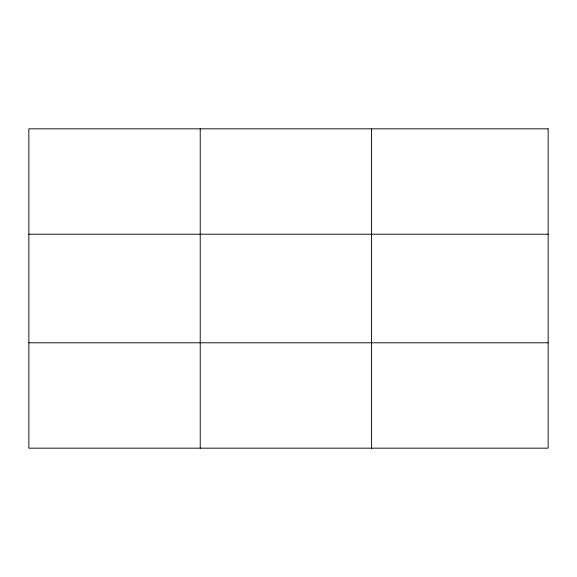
<?xml version="1.0" encoding="UTF-8"?>
<svg xmlns="http://www.w3.org/2000/svg" width="577" height="577" viewBox="0 0 577 577"><rect width="100%" height="100%" fill="white"/><g stroke="black" fill="none" stroke-linecap="round" stroke-linejoin="round"><path stroke-width="0.87" d="M200.219 448.17L200.219 128.83M371.588 448.17L371.588 128.83M28.85 234.212L548.15 234.212M28.85 342.788L548.15 342.788M548.15 128.83L548.15 448.17L28.85 448.17L28.85 128.83L548.15 128.83"/></g></svg>
